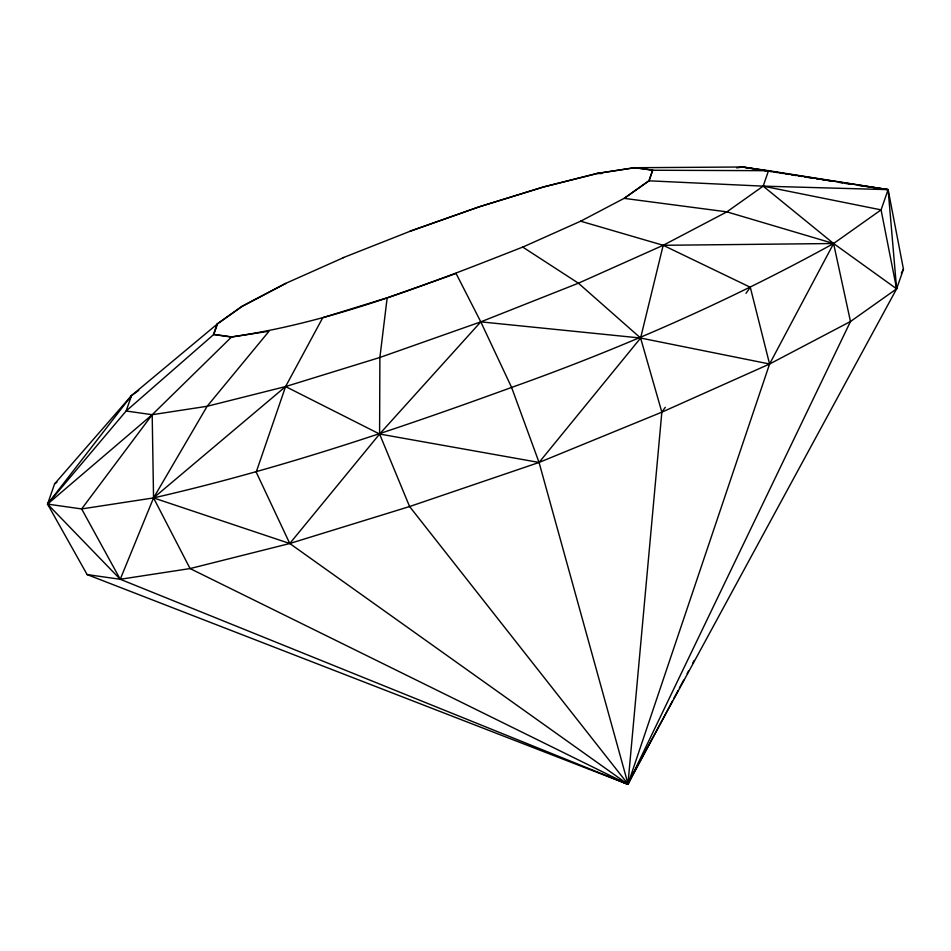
<?xml version="1.0" encoding="UTF-8"?>
<svg xmlns="http://www.w3.org/2000/svg" width="951" height="951" viewBox="0 0 951 951"><rect width="100%" height="100%" fill="white"/><g stroke="black" fill="none" stroke-linecap="round" stroke-linejoin="round"><path stroke-width="1.43" d="M285.787 283.434L242.315 306.281L217.517 323.839L131.523 395.557L54.599 483.869L47.55 504.101L87.123 574.582L627.078 783.993L627.969 783.743L661.848 412.163L640.605 338.033L663.192 245.299L726.861 211.859L763.154 186.146L768.539 170.693L888.127 189.641L903.45 269.192L896.615 288.842L627.779 783.826L409.584 506.538L379.592 434.025L379.889 357.469L387.164 297.818L456.278 273.401M628.48 780.628L628.04 783.565L627.125 784.004L120.242 579.278L87.123 574.582M628.147 783.672L769.585 364.007L833.587 243.515L881.078 209.874L888.127 189.641L742.481 166.996L634.828 167.721L597.299 173.474L543.71 186.955L479.304 206.819L410.38 231.152L343.228 257.65M138.775 390.409L131.523 395.557L47.55 504.101L81.643 508.94L153.551 497.908L289.77 543.508L627.387 783.945L629.146 780.723M858.289 185.409L888.127 189.641L896.615 288.842L850.479 321.509L769.585 364.007L661.848 412.163L539.062 462.448L409.584 506.538L289.77 543.508L190.069 568.567L120.242 579.278L47.55 504.101L126.138 411.01L213.844 334.395L217.517 323.839M648.951 180.809L763.154 186.146L881.078 209.874L896.615 288.842L833.587 243.515L726.861 211.859L624.165 198.367L648.951 180.809L652.636 170.241L768.539 170.693L742.481 166.996L736.692 167.887M609.365 776.349L627.089 783.969L628.338 783.553L672.452 701.065M628.349 783.517L633.318 772.759M628.266 783.6L850.479 321.509L833.587 243.515L763.154 186.146L888.127 189.641M673.855 698.45L678.051 690.604M679.454 687.989L683.65 680.131M687.157 673.593L688.548 670.966M692.756 663.12L694.147 660.505M901.346 273.127L903.45 269.192M129.419 399.456L131.523 395.557L126.138 411.01L152.196 414.707L207.14 406.279L285.597 386.558L379.889 357.469L480.79 321.854L578.41 283.196L663.192 245.299L833.587 243.515C730.475 300.433 622.536 347.947 511.602 387.426C394.201 430.221 275.505 470.091 153.551 497.908L120.242 579.278L81.643 508.94L152.196 414.707L231.64 336.916C332.66 322.282 428.509 284.076 523.014 246.963M661.848 412.163L665.284 407.313M745.988 293.324L750.291 287.261L663.192 245.299L580.681 221.203L624.415 198.2L649.164 180.654L652.755 170.11L634.852 167.614L597.192 173.415L543.485 186.931L478.971 206.854L409.964 231.224M47.55 504.101L152.196 414.707L153.551 497.908L190.069 568.567L627.232 783.993L621.93 781.116M54.599 483.869L56.965 482.193M343.703 257.543L285.288 283.564L241.827 306.412L217.09 323.97L213.488 334.514L231.402 337.011L269.05 331.21L207.14 406.279L153.551 497.908L285.597 386.558L322.758 317.693L387.283 297.77M580.954 221.06L522.765 247.094L578.41 283.196L640.605 338.033L769.585 364.007L750.291 287.261M597.299 173.474L601.733 173.569M634.828 167.721L652.636 170.241M213.844 334.395L231.64 336.916M742.481 166.996L765.662 170.693M768.551 171.156L771.451 171.62M774.352 172.083L777.24 172.547M780.141 173.011L783.042 173.474M785.942 173.938L788.831 174.402M791.731 174.853L796.082 175.555M798.971 176.018L801.871 176.482M804.772 176.945L813.462 178.324M816.362 178.788L819.263 179.252M822.151 179.715L825.052 180.179M827.952 180.642L830.841 181.106M839.543 182.497L842.431 182.961M845.332 183.412L849.683 184.114M456.088 273.496L480.79 321.854L511.602 387.426L539.062 462.448L627.969 783.743M285.597 386.558L256.211 472.1L289.77 543.508L379.592 434.025L480.79 321.854L640.605 338.033L539.062 462.448L379.592 434.025L285.597 386.558"/></g></svg>
